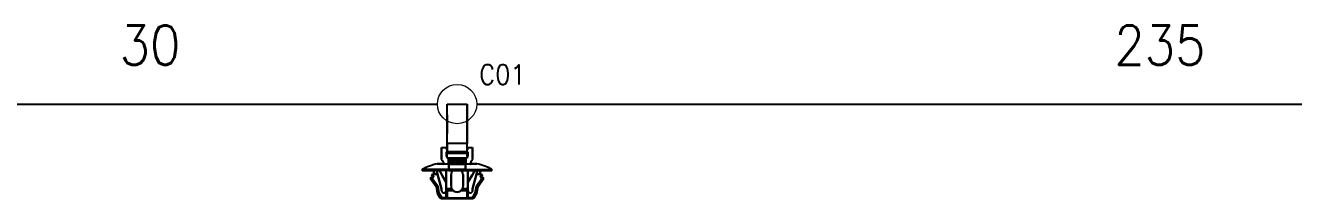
# Model space of a CAD drawing. Header units: inches. Extents: x 47316 to 59086, y 3141 to 11743.
# Drawn here: x 50713.4 to 50874.4, y 3661.2 to 3683.2 of the extents above; entities that cross this region are included whole.
import ezdxf

# ---------------------------------------------------------------- set-up
doc = ezdxf.new("R2010")
doc.units = ezdxf.units.IN
doc.header["$MEASUREMENT"] = 0
doc.styles.get("Standard").update_dxf_attribs({"font": ''})
doc.styles.get('Standard').set_extended_font_data('SimSun')
doc.linetypes.add('_VH_FELT_TAPE', pattern='A,0.4,-0.7,["FELT",Standard,S=0.3,R=0,X=-0.5,Y=-0.15],-0.7', length=1.8)

msp = doc.modelspace()

# ---------------------------------------------------------------- linework, layer by layer
at = {"color": 0, "linetype": '_VH_FELT_TAPE', "lineweight": -3, "ltscale": 5}
msp.add_line((50692.29, 3673.22), (50765.66, 3673.22), dxfattribs=at)
at = {"color": 7, "ltscale": 0.378893}
msp.add_line((50766.9, 3668.22), (50766.9, 3673.22), dxfattribs=at)
at = {"color": 7, "ltscale": 0.15}
for p, q in [((50766.9, 3673.22), (50769.43, 3673.22)), ((50769.43, 3668.22), (50766.9, 3668.22)), ((50769.43, 3668.22), (50766.9, 3668.22)), ((50766.9, 3666.96), (50769.43, 3666.96)), ((50769.43, 3666.96), (50766.9, 3666.96)), ((50769.43, 3666.33), (50766.9, 3666.33)), ((50769.43, 3666.33), (50766.9, 3666.33)), ((50766.9, 3661.26), (50769.43, 3661.26)), ((50769.43, 3661.26), (50766.9, 3661.26))]:
    msp.add_line(p, q, dxfattribs=at)
at = {"color": 7, "ltscale": 0.0272}
msp.add_line((50766.9, 3673.11), (50766.9, 3673.22), dxfattribs=at)
at = {"color": 7, "ltscale": 0.37888}
msp.add_line((50766.9, 3668.22), (50766.9, 3673.22), dxfattribs=at)
at = {"color": 7, "ltscale": 0.027199}
msp.add_line((50766.9, 3673.22), (50766.9, 3673.11), dxfattribs=at)
at = {"color": 7, "ltscale": 0.378897}
msp.add_line((50769.43, 3673.22), (50769.43, 3668.22), dxfattribs=at)
at = {"color": 7, "ltscale": 0.215019}
msp.add_line((50769.43, 3669.79), (50769.43, 3673.22), dxfattribs=at)
at = {"color": 7, "ltscale": 0.315749}
msp.add_line((50769.43, 3673.22), (50769.43, 3668.65), dxfattribs=at)
at = {"color": 7, "ltscale": 0.378905}
msp.add_line((50769.43, 3668.22), (50769.43, 3673.22), dxfattribs=at)
at = {"color": 7, "ltscale": 0.315758}
msp.add_line((50769.43, 3673.22), (50769.43, 3668.65), dxfattribs=at)
at = {"color": 7, "ltscale": 0.179182}
msp.add_line((50769.43, 3669.96), (50769.43, 3672.97), dxfattribs=at)
at = {"color": 7, "ltscale": 0.142593}
msp.add_line((50766.9, 3669.46), (50766.9, 3671.86), dxfattribs=at)
at = {"color": 7, "ltscale": 0.142589}
msp.add_line((50766.9, 3671.86), (50766.9, 3669.46), dxfattribs=at)
at = {"color": 7, "ltscale": 0.026669}
for p, q in [((50769.43, 3669.96), (50769.43, 3669.51)), ((50769.43, 3669.51), (50769.43, 3669.96)), ((50769.43, 3669.79), (50769.43, 3669.34))]:
    msp.add_line(p, q, dxfattribs=at)
at = {"color": 7, "ltscale": 0.0644}
for p, q in [((50766.9, 3668.22), (50766.9, 3667.14)), ((50766.9, 3667.14), (50766.9, 3668.22)), ((50769.43, 3667.14), (50769.43, 3668.22)), ((50769.43, 3667.14), (50769.43, 3668.22))]:
    msp.add_line(p, q, dxfattribs=at)
at = {"color": 7, "ltscale": 0.108633}
msp.add_line((50769.43, 3667.68), (50769.43, 3669.51), dxfattribs=at)
at = {"color": 7, "ltscale": 0.076392}
msp.add_line((50769.43, 3668.22), (50769.43, 3669.51), dxfattribs=at)
at = {"color": 7, "ltscale": 0.098454}
msp.add_line((50769.43, 3667.68), (50769.43, 3669.34), dxfattribs=at)
at = {"color": 7, "ltscale": 0.057913}
msp.add_line((50769.43, 3667.68), (50769.43, 3668.65), dxfattribs=at)
at = {"color": 7, "ltscale": 0.039999}
for p, q in [((50766.18, 3667.68), (50766.86, 3667.68)), ((50766.18, 3667.68), (50766.86, 3667.68)), ((50769.47, 3667.68), (50770.14, 3667.68)), ((50769.47, 3667.68), (50770.14, 3667.68))]:
    msp.add_line(p, q, dxfattribs=at)
at = {"color": 7, "ltscale": 0.022501}
for p, q in [((50766.18, 3667.68), (50766.18, 3667.3)), ((50766.18, 3667.3), (50766.18, 3667.68)), ((50770.14, 3667.68), (50770.14, 3667.3)), ((50770.14, 3667.68), (50770.14, 3667.3))]:
    msp.add_line(p, q, dxfattribs=at)
at = {"color": 7, "ltscale": 0.064999}
for p, q in [((50766.18, 3667.3), (50766.18, 3666.21)), ((50766.18, 3666.21), (50766.18, 3667.3)), ((50770.14, 3667.3), (50770.14, 3666.21)), ((50770.14, 3667.3), (50770.14, 3666.21))]:
    msp.add_line(p, q, dxfattribs=at)
at = {"color": 7, "ltscale": 0.002499}
for p, q in [((50766.82, 3667.13), (50766.86, 3667.13)), ((50766.86, 3667.13), (50766.82, 3667.13)), ((50766.86, 3667.13), (50766.82, 3667.13)), ((50766.86, 3667.68), (50766.9, 3667.68)), ((50766.9, 3667.38), (50766.86, 3667.38)), ((50766.86, 3667.38), (50766.9, 3667.38)), ((50766.9, 3666.58), (50766.86, 3666.58)), ((50766.86, 3666.58), (50766.9, 3666.58)), ((50766.9, 3666.58), (50766.86, 3666.58)), ((50769.43, 3667.68), (50769.47, 3667.68)), ((50769.47, 3667.38), (50769.43, 3667.38)), ((50769.43, 3667.38), (50769.47, 3667.38)), ((50769.47, 3666.58), (50769.43, 3666.58)), ((50769.43, 3666.58), (50769.47, 3666.58)), ((50769.47, 3666.58), (50769.43, 3666.58)), ((50769.51, 3667.13), (50769.47, 3667.13)), ((50769.51, 3667.13), (50769.47, 3667.13))]:
    msp.add_line(p, q, dxfattribs=at)
at = {"color": 7, "ltscale": 0.035001}
for p, q in [((50766.82, 3666.54), (50766.82, 3667.13)), ((50766.82, 3666.54), (50766.82, 3667.13)), ((50766.82, 3667.13), (50766.82, 3666.54)), ((50769.51, 3667.13), (50769.51, 3666.54)), ((50769.51, 3666.54), (50769.51, 3667.13)), ((50769.22, 3664.77), (50769.22, 3665.36)), ((50769.22, 3664.77), (50769.22, 3665.36))]:
    msp.add_line(p, q, dxfattribs=at)
at = {"color": 7, "ltscale": 0.004999}
for p, q in [((50766.9, 3666.54), (50766.82, 3666.54)), ((50766.82, 3666.54), (50766.9, 3666.54)), ((50769.51, 3666.54), (50769.43, 3666.54)), ((50769.43, 3666.54), (50769.51, 3666.54))]:
    msp.add_line(p, q, dxfattribs=at)
at = {"color": 7, "ltscale": 0.0175}
for p, q in [((50766.86, 3667.68), (50766.86, 3667.38)), ((50766.86, 3667.38), (50766.86, 3667.68)), ((50769.47, 3667.68), (50769.47, 3667.38)), ((50769.47, 3667.68), (50769.47, 3667.38)), ((50769.47, 3667.38), (50769.47, 3667.68))]:
    msp.add_line(p, q, dxfattribs=at)
at = {"color": 7, "ltscale": 2.6e-05}
for p, q in [((50766.86, 3667.68), (50766.86, 3667.68)), ((50769.47, 3667.68), (50769.47, 3667.68))]:
    msp.add_line(p, q, dxfattribs=at)
at = {"color": 7, "ltscale": 0.032501}
for p, q in [((50766.86, 3667.13), (50766.86, 3666.58)), ((50766.86, 3666.58), (50766.86, 3667.13)), ((50769.47, 3667.13), (50769.47, 3666.58)), ((50769.47, 3667.13), (50769.47, 3666.58))]:
    msp.add_line(p, q, dxfattribs=at)
at = {"color": 7, "ltscale": 0.154999}
for p, q in [((50769.47, 3667.13), (50766.86, 3667.13)), ((50766.86, 3667.13), (50769.47, 3667.13))]:
    msp.add_line(p, q, dxfattribs=at)
at = {"color": 7, "ltscale": 0.0375}
for p, q in [((50766.9, 3666.33), (50766.9, 3666.96)), ((50766.9, 3666.33), (50766.9, 3666.96)), ((50769.43, 3666.96), (50769.43, 3666.33)), ((50769.43, 3666.33), (50769.43, 3666.96))]:
    msp.add_line(p, q, dxfattribs=at)
at = {"color": 7, "ltscale": 0.0075}
for p, q in [((50767.32, 3667.26), (50767.32, 3667.13)), ((50767.32, 3667.13), (50767.32, 3667.26)), ((50767.74, 3667.13), (50767.74, 3667.26)), ((50767.74, 3667.26), (50767.74, 3667.13)), ((50768.58, 3667.26), (50768.58, 3667.13)), ((50768.58, 3667.13), (50768.58, 3667.26)), ((50769, 3667.13), (50769, 3667.26)), ((50769, 3667.26), (50769, 3667.13)), ((50763.74, 3664.9), (50763.74, 3664.77)), ((50763.74, 3664.77), (50763.74, 3664.9)), ((50767.11, 3664.77), (50767.11, 3664.9)), ((50767.11, 3664.9), (50767.11, 3664.77)), ((50769.22, 3664.9), (50769.22, 3664.77)), ((50769.22, 3664.77), (50769.22, 3664.9)), ((50772.58, 3664.9), (50772.58, 3664.77)), ((50772.58, 3664.77), (50772.58, 3664.9)), ((50766.42, 3661.2), (50766.42, 3661.32)), ((50766.42, 3661.2), (50766.42, 3661.32)), ((50769.55, 3661.2), (50769.55, 3661.32)), ((50769.9, 3661.32), (50769.9, 3661.2)), ((50769.9, 3661.32), (50769.9, 3661.2))]:
    msp.add_line(p, q, dxfattribs=at)
at = {"color": 7, "ltscale": 0.000368}
msp.add_line((50767.32, 3667.14), (50767.32, 3667.13), dxfattribs=at)
at = {"color": 7, "ltscale": 0.025}
for p, q in [((50767.32, 3667.14), (50767.74, 3667.14)), ((50767.32, 3667.14), (50767.74, 3667.14)), ((50768.58, 3667.14), (50769, 3667.14)), ((50768.58, 3667.14), (50769, 3667.14)), ((50768.58, 3667.13), (50769, 3667.13)), ((50770.14, 3667.26), (50770.14, 3667.68))]:
    msp.add_line(p, q, dxfattribs=at)
at = {"color": 7, "ltscale": 0.023056}
msp.add_line((50767.35, 3667.13), (50767.74, 3667.13), dxfattribs=at)
at = {"color": 7, "ltscale": 0.000322}
msp.add_line((50768.58, 3667.13), (50768.58, 3667.14), dxfattribs=at)
at = {"color": 7, "ltscale": 0.002502}
msp.add_line((50769.43, 3666.54), (50769.43, 3666.58), dxfattribs=at)
at = {"color": 7, "ltscale": 0.021939}
msp.add_line((50769.47, 3667.13), (50769.47, 3666.76), dxfattribs=at)
at = {"color": 7, "ltscale": 0.010562}
msp.add_line((50769.47, 3666.58), (50769.47, 3666.76), dxfattribs=at)
at = {"color": 7, "ltscale": 0.000629}
msp.add_line((50769.5, 3667.13), (50769.51, 3667.13), dxfattribs=at)
at = {"color": 7, "ltscale": 0.0625}
msp.add_line((50770.14, 3666.21), (50770.14, 3667.26), dxfattribs=at)
at = {"color": 7, "ltscale": 0.2}
for p, q in [((50763.74, 3664.9), (50767.11, 3664.9)), ((50767.11, 3664.9), (50763.74, 3664.9)), ((50767.11, 3664.77), (50763.74, 3664.77)), ((50767.11, 3664.77), (50763.74, 3664.77)), ((50769.22, 3664.9), (50772.58, 3664.9)), ((50769.22, 3664.9), (50772.58, 3664.9)), ((50769.22, 3664.77), (50772.58, 3664.77)), ((50772.58, 3664.77), (50769.22, 3664.77))]:
    msp.add_line(p, q, dxfattribs=at)
at = {"color": 7, "ltscale": 0.087396}
for p, q in [((50763.74, 3664.77), (50765.21, 3664.77)), ((50763.74, 3664.77), (50765.21, 3664.77)), ((50772.58, 3664.77), (50771.11, 3664.77))]:
    msp.add_line(p, q, dxfattribs=at)
at = {"color": 7, "ltscale": 0.027499}
for p, q in [((50765.22, 3664.31), (50765.22, 3664.77)), ((50765.22, 3664.77), (50765.22, 3664.31)), ((50771.11, 3664.31), (50771.11, 3664.77)), ((50771.11, 3664.77), (50771.11, 3664.31))]:
    msp.add_line(p, q, dxfattribs=at)
at = {"color": 7, "ltscale": 0.020602}
for p, q in [((50765.57, 3664.77), (50765.91, 3664.77)), ((50765.57, 3664.77), (50765.91, 3664.77)), ((50770.76, 3664.77), (50770.41, 3664.77))]:
    msp.add_line(p, q, dxfattribs=at)
at = {"color": 7, "ltscale": 0.028456}
for p, q in [((50765.69, 3664.31), (50765.57, 3664.77)), ((50765.57, 3664.77), (50765.69, 3664.31)), ((50770.63, 3664.31), (50770.76, 3664.77)), ((50770.76, 3664.77), (50770.63, 3664.31))]:
    msp.add_line(p, q, dxfattribs=at)
at = {"color": 7, "ltscale": 0.047501}
for p, q in [((50766.44, 3665.62), (50765.64, 3665.62)), ((50765.64, 3665.62), (50766.44, 3665.62)), ((50770.69, 3665.62), (50769.89, 3665.62)), ((50769.89, 3665.62), (50770.69, 3665.62))]:
    msp.add_line(p, q, dxfattribs=at)
at = {"color": 7, "ltscale": 0.015242}
for p, q in [((50766.04, 3664.55), (50765.92, 3664.77)), ((50770.41, 3664.77), (50770.28, 3664.55))]:
    msp.add_line(p, q, dxfattribs=at)
at = {"color": 7, "ltscale": 0.015215}
msp.add_line((50765.92, 3664.77), (50766.04, 3664.55), dxfattribs=at)
at = {"color": 7, "ltscale": 0.017476}
for p, q in [((50766.44, 3665.85), (50766.44, 3665.55)), ((50769.89, 3665.85), (50769.89, 3665.55))]:
    msp.add_line(p, q, dxfattribs=at)
at = {"color": 7, "ltscale": 0.017471}
for p, q in [((50766.44, 3665.55), (50766.44, 3665.85)), ((50769.89, 3665.55), (50769.89, 3665.85))]:
    msp.add_line(p, q, dxfattribs=at)
at = {"color": 7, "ltscale": 0.00369}
for p, q in [((50766.44, 3665.62), (50766.44, 3665.55)), ((50769.89, 3665.55), (50769.89, 3665.62))]:
    msp.add_line(p, q, dxfattribs=at)
at = {"color": 7, "ltscale": 0.089999}
for p, q in [((50766.77, 3663.26), (50766.77, 3664.77)), ((50766.77, 3664.77), (50766.77, 3663.26)), ((50769.55, 3664.77), (50769.55, 3663.26)), ((50769.55, 3663.26), (50769.55, 3664.77))]:
    msp.add_line(p, q, dxfattribs=at)
at = {"color": 7, "ltscale": 0.040002}
for p, q in [((50767.07, 3665.66), (50767.07, 3666.33)), ((50767.07, 3665.66), (50767.07, 3666.33)), ((50767.07, 3666.33), (50767.07, 3665.66)), ((50769.26, 3666.33), (50769.26, 3665.66)), ((50769.26, 3665.66), (50769.26, 3666.33))]:
    msp.add_line(p, q, dxfattribs=at)
at = {"color": 7, "ltscale": 0.017502}
for p, q in [((50767.07, 3666.33), (50767.36, 3666.33)), ((50768.96, 3666.33), (50769.26, 3666.33))]:
    msp.add_line(p, q, dxfattribs=at)
at = {"color": 7, "ltscale": 0.129999}
for p, q in [((50769.26, 3665.66), (50767.07, 3665.66)), ((50767.07, 3665.66), (50769.26, 3665.66))]:
    msp.add_line(p, q, dxfattribs=at)
at = {"color": 7, "ltscale": 0.040569}
for p, q in [((50767.11, 3664.9), (50767.11, 3665.58)), ((50769.22, 3665.58), (50769.22, 3664.9))]:
    msp.add_line(p, q, dxfattribs=at)
at = {"color": 7, "ltscale": 0.125}
for p, q in [((50767.11, 3665.58), (50769.22, 3665.58)), ((50769.22, 3665.58), (50767.11, 3665.58)), ((50767.11, 3664.9), (50769.22, 3664.9)), ((50769.22, 3664.9), (50767.11, 3664.9)), ((50767.11, 3664.77), (50769.22, 3664.77)), ((50769.22, 3664.77), (50767.11, 3664.77))]:
    msp.add_line(p, q, dxfattribs=at)
at = {"color": 7, "ltscale": 0.040567}
for p, q in [((50767.11, 3665.58), (50767.11, 3664.9)), ((50769.22, 3665.58), (50769.22, 3664.9))]:
    msp.add_line(p, q, dxfattribs=at)
at = {"color": 7, "ltscale": 0.02751}
msp.add_line((50767.11, 3664.9), (50767.11, 3665.36), dxfattribs=at)
msp.add_line((50767.11, 3664.9), (50767.11, 3665.36), dxfattribs=at)
at = {"color": 7, "ltscale": 0.00087}
for p, q in [((50767.36, 3666.32), (50767.36, 3666.33)), ((50767.36, 3666.33), (50767.36, 3666.32)), ((50768.96, 3666.32), (50768.96, 3666.33)), ((50768.96, 3666.33), (50768.96, 3666.32))]:
    msp.add_line(p, q, dxfattribs=at)
at = {"color": 7, "ltscale": 0.095001}
for p, q in [((50768.96, 3666.32), (50767.36, 3666.32)), ((50767.36, 3666.32), (50768.96, 3666.32)), ((50768.96, 3666.19), (50767.36, 3666.19)), ((50767.36, 3666.19), (50768.96, 3666.19)), ((50767.36, 3665.89), (50768.96, 3665.89)), ((50768.96, 3665.89), (50767.36, 3665.89)), ((50767.36, 3665.68), (50768.96, 3665.68))]:
    msp.add_line(p, q, dxfattribs=at)
at = {"color": 7, "ltscale": 0.007443}
for p, q in [((50767.36, 3666.19), (50767.36, 3666.32)), ((50767.36, 3666.32), (50767.36, 3666.19)), ((50768.96, 3666.19), (50768.96, 3666.32)), ((50768.96, 3666.32), (50768.96, 3666.19))]:
    msp.add_line(p, q, dxfattribs=at)
at = {"color": 7, "ltscale": 0.017839}
for p, q in [((50767.36, 3665.89), (50767.36, 3666.19)), ((50767.36, 3666.19), (50767.36, 3665.89)), ((50768.96, 3665.89), (50768.96, 3666.19)), ((50768.96, 3666.19), (50768.96, 3665.89))]:
    msp.add_line(p, q, dxfattribs=at)
at = {"color": 7, "ltscale": 0.012407}
for p, q in [((50767.36, 3665.68), (50767.36, 3665.89)), ((50768.96, 3665.68), (50768.96, 3665.89))]:
    msp.add_line(p, q, dxfattribs=at)
at = {"color": 7, "ltscale": 0.013841}
for p, q in [((50767.36, 3665.89), (50767.36, 3665.66)), ((50768.96, 3665.66), (50768.96, 3665.89))]:
    msp.add_line(p, q, dxfattribs=at)
at = {"color": 7, "ltscale": 0.001447}
msp.add_line((50767.36, 3665.68), (50767.36, 3665.66), dxfattribs=at)
at = {"color": 7, "ltscale": 0.023952}
msp.add_line((50768.96, 3665.93), (50768.96, 3666.33), dxfattribs=at)
at = {"color": 7, "ltscale": 0.014789}
msp.add_line((50768.96, 3665.91), (50768.96, 3665.66), dxfattribs=at)
at = {"color": 7, "ltscale": 0.013786}
msp.add_line((50769.89, 3665.62), (50769.89, 3665.85), dxfattribs=at)
at = {"color": 7, "ltscale": 0.015289}
msp.add_line((50770.28, 3664.55), (50770.41, 3664.77), dxfattribs=at)
at = {"color": 7, "ltscale": 0.020749}
msp.add_line((50770.41, 3664.77), (50770.76, 3664.77), dxfattribs=at)
at = {"color": 7, "ltscale": 0.0875}
for p, q in [((50771.11, 3664.77), (50772.58, 3664.77)), ((50767.4, 3664.27), (50767.4, 3662.8)), ((50767.4, 3662.8), (50767.4, 3664.27)), ((50767.4, 3662.8), (50767.4, 3664.27)), ((50768.92, 3662.8), (50768.92, 3664.27)), ((50768.92, 3664.27), (50768.92, 3662.8))]:
    msp.add_line(p, q, dxfattribs=at)
at = {"color": 7, "ltscale": 0.019025}
msp.add_line((50765.05, 3663.91), (50764.75, 3663.78), dxfattribs=at)
at = {"color": 7, "ltscale": 0.006177}
msp.add_line((50764.86, 3663.78), (50764.75, 3663.78), dxfattribs=at)
at = {"color": 7, "ltscale": 0.006165}
for p, q in [((50764.75, 3663.78), (50764.86, 3663.78)), ((50765.49, 3662.75), (50765.59, 3662.75)), ((50765.49, 3662.75), (50765.59, 3662.75))]:
    msp.add_line(p, q, dxfattribs=at)
at = {"color": 7, "ltscale": 0.075271}
for p, q in [((50764.75, 3663.78), (50765.49, 3662.75)), ((50765.59, 3662.75), (50764.86, 3663.78)), ((50771.47, 3663.78), (50770.73, 3662.75)), ((50770.73, 3662.75), (50771.47, 3663.78)), ((50770.84, 3662.75), (50771.57, 3663.78))]:
    msp.add_line(p, q, dxfattribs=at)
at = {"color": 7, "ltscale": 0.075264}
msp.add_line((50765.59, 3662.75), (50764.86, 3663.78), dxfattribs=at)
at = {"color": 7, "ltscale": 0.018174}
msp.add_line((50765.22, 3664.31), (50764.92, 3664.23), dxfattribs=at)
at = {"color": 7, "ltscale": 0.000925}
msp.add_line((50764.92, 3664.23), (50764.94, 3664.23), dxfattribs=at)
at = {"color": 7, "ltscale": 0.020195}
for p, q in [((50764.92, 3664.23), (50765.05, 3663.91)), ((50765.06, 3664.23), (50765.19, 3663.91)), ((50765.19, 3663.91), (50765.06, 3664.23)), ((50771.26, 3664.23), (50771.14, 3663.91)), ((50771.14, 3663.91), (50771.26, 3664.23)), ((50771.28, 3663.91), (50771.4, 3664.23))]:
    msp.add_line(p, q, dxfattribs=at)
at = {"color": 7, "ltscale": 0.000912}
for p, q in [((50764.94, 3664.23), (50764.92, 3664.23)), ((50771.28, 3663.91), (50771.26, 3663.91))]:
    msp.add_line(p, q, dxfattribs=at)
at = {"color": 7, "ltscale": 0.002823}
msp.add_line((50764.94, 3664.23), (50764.98, 3664.23), dxfattribs=at)
at = {"color": 7, "ltscale": 0.00282}
for p, q in [((50764.98, 3664.23), (50764.94, 3664.23)), ((50771.26, 3663.91), (50771.21, 3663.91))]:
    msp.add_line(p, q, dxfattribs=at)
at = {"color": 7, "ltscale": 0.004681}
for p, q in [((50764.98, 3664.23), (50765.06, 3664.23)), ((50765.06, 3664.23), (50764.98, 3664.23))]:
    msp.add_line(p, q, dxfattribs=at)
at = {"color": 7, "ltscale": 0.013619}
for p, q in [((50765.19, 3663.91), (50764.98, 3663.82)), ((50764.98, 3663.82), (50765.19, 3663.91)), ((50771.14, 3663.91), (50771.35, 3663.82)), ((50771.35, 3663.82), (50771.14, 3663.91))]:
    msp.add_line(p, q, dxfattribs=at)
at = {"color": 7, "ltscale": 0.074459}
for p, q in [((50764.98, 3663.82), (50765.71, 3662.8)), ((50765.71, 3662.8), (50764.98, 3663.82)), ((50771.35, 3663.82), (50770.62, 3662.8)), ((50770.62, 3662.8), (50771.35, 3663.82))]:
    msp.add_line(p, q, dxfattribs=at)
at = {"color": 7, "ltscale": 0.000327}
msp.add_line((50765.05, 3663.91), (50765.05, 3663.91), dxfattribs=at)
at = {"color": 7, "ltscale": 0.008441}
for p, q in [((50765.05, 3663.91), (50765.19, 3663.91)), ((50765.22, 3664.31), (50765.36, 3664.31)), ((50765.36, 3664.31), (50765.22, 3664.31))]:
    msp.add_line(p, q, dxfattribs=at)
at = {"color": 7, "ltscale": 0.008429}
for p, q in [((50765.19, 3663.91), (50765.05, 3663.91)), ((50771.26, 3664.23), (50771.4, 3664.23))]:
    msp.add_line(p, q, dxfattribs=at)
at = {"color": 7, "ltscale": 0.00033}
for p, q in [((50765.05, 3663.91), (50765.05, 3663.91)), ((50765.22, 3664.31), (50765.22, 3664.31)), ((50771.11, 3664.31), (50771.1, 3664.31))]:
    msp.add_line(p, q, dxfattribs=at)
at = {"color": 7, "ltscale": 0.001593}
msp.add_line((50765.08, 3663.91), (50765.05, 3663.91), dxfattribs=at)
at = {"color": 7, "ltscale": 0.003809}
msp.add_line((50765.05, 3663.91), (50765.12, 3663.91), dxfattribs=at)
at = {"color": 7, "ltscale": 0.018199}
for p, q in [((50765.36, 3664.31), (50765.06, 3664.23)), ((50765.06, 3664.23), (50765.36, 3664.31)), ((50770.97, 3664.31), (50771.26, 3664.23)), ((50771.26, 3664.23), (50770.97, 3664.31))]:
    msp.add_line(p, q, dxfattribs=at)
at = {"color": 7, "ltscale": 0.004291}
msp.add_line((50765.12, 3663.91), (50765.19, 3663.91), dxfattribs=at)
at = {"color": 7, "ltscale": 0.000286}
msp.add_line((50765.22, 3664.31), (50765.22, 3664.31), dxfattribs=at)
msp.add_line((50765.22, 3664.31), (50765.22, 3664.31), dxfattribs=at)
at = {"color": 7, "ltscale": 0.008432}
msp.add_line((50765.36, 3664.31), (50765.22, 3664.31), dxfattribs=at)
at = {"color": 7, "ltscale": 0.002209}
msp.add_line((50765.26, 3664.31), (50765.22, 3664.31), dxfattribs=at)
at = {"color": 7, "ltscale": 0.000342}
for p, q in [((50765.22, 3664.31), (50765.22, 3664.31)), ((50771.1, 3664.31), (50771.11, 3664.31))]:
    msp.add_line(p, q, dxfattribs=at)
at = {"color": 7, "ltscale": 0.003674}
for p, q in [((50765.22, 3664.31), (50765.28, 3664.31)), ((50771.04, 3664.31), (50771.1, 3664.31))]:
    msp.add_line(p, q, dxfattribs=at)
at = {"color": 7, "ltscale": 0.00434}
msp.add_line((50765.28, 3664.31), (50765.36, 3664.31), dxfattribs=at)
at = {"color": 7, "ltscale": 0.019785}
for p, q in [((50765.69, 3664.31), (50765.36, 3664.31)), ((50765.36, 3664.31), (50765.69, 3664.31)), ((50770.63, 3664.31), (50770.97, 3664.31)), ((50770.97, 3664.31), (50770.63, 3664.31))]:
    msp.add_line(p, q, dxfattribs=at)
at = {"color": 7, "ltscale": 0.11383}
for p, q in [((50766.18, 3662.46), (50765.69, 3664.31)), ((50765.69, 3664.31), (50766.18, 3662.46)), ((50770.14, 3662.46), (50770.63, 3664.31)), ((50770.63, 3664.31), (50770.14, 3662.46))]:
    msp.add_line(p, q, dxfattribs=at)
at = {"color": 7, "ltscale": 0.026985}
for p, q in [((50766.27, 3664.16), (50766.04, 3664.55)), ((50770.28, 3664.55), (50770.06, 3664.16))]:
    msp.add_line(p, q, dxfattribs=at)
at = {"color": 7, "ltscale": 0.02701}
msp.add_line((50766.04, 3664.55), (50766.27, 3664.16), dxfattribs=at)
at = {"color": 7, "ltscale": 0.064963}
msp.add_line((50766.24, 3664.21), (50766.77, 3663.26), dxfattribs=at)
at = {"color": 7, "ltscale": 0.061156}
for p, q in [((50766.77, 3663.26), (50766.27, 3664.16)), ((50770.06, 3664.16), (50769.55, 3663.26))]:
    msp.add_line(p, q, dxfattribs=at)
at = {"color": 7, "ltscale": 0.061161}
msp.add_line((50766.27, 3664.16), (50766.77, 3663.26), dxfattribs=at)
at = {"color": 7, "ltscale": 0.039936}
for p, q in [((50766.77, 3662.59), (50766.77, 3663.26)), ((50766.77, 3663.26), (50766.77, 3662.59)), ((50769.55, 3663.26), (50769.55, 3662.59)), ((50769.55, 3662.59), (50769.55, 3663.26))]:
    msp.add_line(p, q, dxfattribs=at)
at = {"color": 7, "ltscale": 0.065039}
msp.add_line((50769.55, 3663.26), (50770.09, 3664.21), dxfattribs=at)
at = {"color": 7, "ltscale": 0.06116}
msp.add_line((50769.55, 3663.26), (50770.06, 3664.16), dxfattribs=at)
at = {"color": 7, "ltscale": 0.040697}
msp.add_line((50769.55, 3663.42), (50769.55, 3664.1), dxfattribs=at)
at = {"color": 7, "ltscale": 0.040701}
msp.add_line((50769.55, 3664.1), (50769.55, 3663.42), dxfattribs=at)
at = {"color": 7, "ltscale": 0.048712}
msp.add_line((50769.55, 3662.44), (50769.55, 3663.26), dxfattribs=at)
at = {"color": 7, "ltscale": 0.02697}
msp.add_line((50770.06, 3664.16), (50770.28, 3664.55), dxfattribs=at)
at = {"color": 7, "ltscale": 0.006299}
msp.add_line((50770.97, 3664.31), (50771.07, 3664.31), dxfattribs=at)
at = {"color": 7, "ltscale": 0.006305}
msp.add_line((50771.07, 3664.31), (50770.97, 3664.31), dxfattribs=at)
at = {"color": 7, "ltscale": 0.00329}
msp.add_line((50770.99, 3664.31), (50771.04, 3664.31), dxfattribs=at)
at = {"color": 7, "ltscale": 0.006641}
msp.add_line((50771.11, 3664.31), (50771, 3664.31), dxfattribs=at)
at = {"color": 7, "ltscale": 0.001825}
msp.add_line((50771.1, 3664.31), (50771.07, 3664.31), dxfattribs=at)
at = {"color": 7, "ltscale": 0.002142}
msp.add_line((50771.07, 3664.31), (50771.11, 3664.31), dxfattribs=at)
at = {"color": 7, "ltscale": 0.002136}
msp.add_line((50771.11, 3664.31), (50771.07, 3664.31), dxfattribs=at)
at = {"color": 7, "ltscale": 0.018183}
msp.add_line((50771.4, 3664.23), (50771.11, 3664.31), dxfattribs=at)
at = {"color": 7, "ltscale": 0.004715}
msp.add_line((50771.14, 3663.91), (50771.22, 3663.91), dxfattribs=at)
at = {"color": 7, "ltscale": 0.004687}
msp.add_line((50771.21, 3663.91), (50771.14, 3663.91), dxfattribs=at)
at = {"color": 7, "ltscale": 0.002856}
msp.add_line((50771.27, 3663.91), (50771.22, 3663.91), dxfattribs=at)
at = {"color": 7, "ltscale": 0.002869}
msp.add_line((50771.22, 3663.91), (50771.27, 3663.91), dxfattribs=at)
at = {"color": 7, "ltscale": 0.002832}
msp.add_line((50771.22, 3663.91), (50771.26, 3663.91), dxfattribs=at)
at = {"color": 7, "ltscale": 0.008438}
msp.add_line((50771.4, 3664.23), (50771.26, 3664.23), dxfattribs=at)
at = {"color": 7, "ltscale": 0.0009}
msp.add_line((50771.26, 3663.91), (50771.28, 3663.91), dxfattribs=at)
at = {"color": 7, "ltscale": 0.019}
msp.add_line((50771.57, 3663.78), (50771.28, 3663.91), dxfattribs=at)
at = {"color": 7, "ltscale": 0.002185}
msp.add_line((50771.33, 3664.23), (50771.37, 3664.23), dxfattribs=at)
at = {"color": 7, "ltscale": 0.005249}
msp.add_line((50771.56, 3663.78), (50771.47, 3663.79), dxfattribs=at)
at = {"color": 7, "ltscale": 0.005222}
msp.add_line((50771.56, 3663.78), (50771.47, 3663.78), dxfattribs=at)
at = {"color": 7, "ltscale": 0.000903}
msp.add_line((50771.57, 3663.78), (50771.56, 3663.78), dxfattribs=at)
at = {"color": 7, "ltscale": 0.000916}
msp.add_line((50771.57, 3663.78), (50771.56, 3663.78), dxfattribs=at)
at = {"color": 7, "ltscale": 4.3e-05}
msp.add_line((50771.57, 3663.78), (50771.57, 3663.78), dxfattribs=at)
at = {"color": 7, "ltscale": 4.9e-05}
msp.add_line((50771.57, 3663.78), (50771.57, 3663.78), dxfattribs=at)
at = {"color": 7, "ltscale": 0.05076}
for p, q in [((50765.49, 3662.75), (50765.64, 3661.91)), ((50770.69, 3661.91), (50770.84, 3662.75))]:
    msp.add_line(p, q, dxfattribs=at)
at = {"color": 7, "ltscale": 0.050769}
msp.add_line((50765.74, 3661.91), (50765.59, 3662.75), dxfattribs=at)
at = {"color": 7, "ltscale": 0.002621}
for p, q in [((50765.64, 3662.77), (50765.6, 3662.75)), ((50765.6, 3662.75), (50765.64, 3662.77)), ((50770.73, 3662.75), (50770.69, 3662.77)), ((50770.69, 3662.77), (50770.73, 3662.75))]:
    msp.add_line(p, q, dxfattribs=at)
at = {"color": 7, "ltscale": 0.050773}
for p, q in [((50765.74, 3661.91), (50765.6, 3662.75)), ((50770.73, 3662.75), (50770.58, 3661.91)), ((50770.58, 3661.91), (50770.73, 3662.75))]:
    msp.add_line(p, q, dxfattribs=at)
at = {"color": 7, "ltscale": 0.004321}
for p, q in [((50765.71, 3662.8), (50765.64, 3662.77)), ((50765.64, 3662.77), (50765.71, 3662.8)), ((50770.68, 3662.77), (50770.62, 3662.8)), ((50770.62, 3662.8), (50770.68, 3662.77))]:
    msp.add_line(p, q, dxfattribs=at)
at = {"color": 7, "ltscale": 0.000205}
for p, q in [((50765.64, 3662.77), (50765.64, 3662.77)), ((50765.64, 3662.77), (50765.64, 3662.77)), ((50770.69, 3662.77), (50770.68, 3662.77)), ((50770.68, 3662.77), (50770.69, 3662.77))]:
    msp.add_line(p, q, dxfattribs=at)
at = {"color": 7, "ltscale": 0.006219}
msp.add_line((50765.74, 3661.91), (50765.64, 3661.91), dxfattribs=at)
at = {"color": 7, "ltscale": 0.006223}
for p, q in [((50765.64, 3661.91), (50765.74, 3661.91)), ((50770.69, 3661.91), (50770.58, 3661.91)), ((50770.69, 3661.91), (50770.58, 3661.91))]:
    msp.add_line(p, q, dxfattribs=at)
at = {"color": 7, "ltscale": 0.034946}
for p, q in [((50765.64, 3661.91), (50765.94, 3661.4)), ((50770.39, 3661.4), (50770.69, 3661.91))]:
    msp.add_line(p, q, dxfattribs=at)
at = {"color": 7, "ltscale": 0.051095}
for p, q in [((50765.71, 3662.8), (50765.86, 3661.95)), ((50765.86, 3661.95), (50765.71, 3662.8)), ((50770.62, 3662.8), (50770.47, 3661.95)), ((50770.47, 3661.95), (50770.62, 3662.8))]:
    msp.add_line(p, q, dxfattribs=at)
at = {"color": 7, "ltscale": 0.00266}
for p, q in [((50765.74, 3661.91), (50765.79, 3661.93)), ((50770.54, 3661.93), (50770.58, 3661.91))]:
    msp.add_line(p, q, dxfattribs=at)
at = {"color": 7, "ltscale": 0.002806}
for p, q in [((50765.79, 3661.93), (50765.74, 3661.91)), ((50770.58, 3661.91), (50770.54, 3661.93))]:
    msp.add_line(p, q, dxfattribs=at)
at = {"color": 7, "ltscale": 0.034163}
for p, q in [((50766.03, 3661.41), (50765.74, 3661.91)), ((50770.58, 3661.91), (50770.29, 3661.41))]:
    msp.add_line(p, q, dxfattribs=at)
at = {"color": 7, "ltscale": 0.000128}
for p, q in [((50765.74, 3661.91), (50765.74, 3661.91)), ((50765.74, 3661.91), (50765.74, 3661.91)), ((50770.58, 3661.91), (50770.58, 3661.91))]:
    msp.add_line(p, q, dxfattribs=at)
at = {"color": 7, "ltscale": 0.034208}
for p, q in [((50766.03, 3661.41), (50765.74, 3661.91)), ((50770.29, 3661.41), (50770.58, 3661.91))]:
    msp.add_line(p, q, dxfattribs=at)
at = {"color": 7, "ltscale": 0.004276}
for p, q in [((50765.79, 3661.93), (50765.86, 3661.95)), ((50765.86, 3661.95), (50765.79, 3661.93)), ((50770.54, 3661.93), (50770.47, 3661.95)), ((50770.47, 3661.95), (50770.54, 3661.93))]:
    msp.add_line(p, q, dxfattribs=at)
at = {"color": 7, "ltscale": 0.0329}
for p, q in [((50765.86, 3661.95), (50766.14, 3661.48)), ((50766.14, 3661.48), (50765.86, 3661.95)), ((50770.47, 3661.95), (50770.19, 3661.48)), ((50770.19, 3661.48), (50770.47, 3661.95))]:
    msp.add_line(p, q, dxfattribs=at)
at = {"color": 7, "ltscale": 0.014999}
for p, q in [((50766.18, 3662.21), (50766.18, 3662.46)), ((50766.18, 3662.21), (50766.18, 3662.46)), ((50766.18, 3662.46), (50766.18, 3662.21)), ((50770.14, 3662.21), (50770.14, 3662.46)), ((50770.14, 3662.46), (50770.14, 3662.21))]:
    msp.add_line(p, q, dxfattribs=at)
at = {"color": 7, "ltscale": 0.082565}
for p, q in [((50766.77, 3662.59), (50766.77, 3661.2)), ((50766.77, 3661.2), (50766.77, 3662.59)), ((50769.55, 3661.2), (50769.55, 3662.59)), ((50769.55, 3662.59), (50769.55, 3661.2))]:
    msp.add_line(p, q, dxfattribs=at)
at = {"color": 7, "ltscale": 0.041339}
for p, q in [((50767.49, 3662.44), (50766.79, 3662.44)), ((50766.79, 3662.44), (50767.49, 3662.44)), ((50769.53, 3662.44), (50768.83, 3662.44)), ((50768.83, 3662.44), (50769.53, 3662.44))]:
    msp.add_line(p, q, dxfattribs=at)
at = {"color": 7, "ltscale": 0.002635}
for p, q in [((50766.79, 3662.44), (50766.81, 3662.4)), ((50769.51, 3662.4), (50769.53, 3662.44))]:
    msp.add_line(p, q, dxfattribs=at)
at = {"color": 7, "ltscale": 0.002634}
for p, q in [((50766.81, 3662.4), (50766.79, 3662.44)), ((50769.53, 3662.44), (50769.51, 3662.4))]:
    msp.add_line(p, q, dxfattribs=at)
at = {"color": 7, "ltscale": 0.057954}
for p, q in [((50766.9, 3661.26), (50766.9, 3662.24)), ((50766.9, 3662.24), (50766.9, 3661.26)), ((50769.43, 3662.24), (50769.43, 3661.26)), ((50769.43, 3661.26), (50769.43, 3662.24))]:
    msp.add_line(p, q, dxfattribs=at)
at = {"color": 7, "ltscale": 0.044711}
for p, q in [((50766.9, 3662.24), (50767.65, 3662.24)), ((50767.65, 3662.24), (50766.9, 3662.24)), ((50768.67, 3662.24), (50769.43, 3662.24)), ((50769.43, 3662.24), (50768.67, 3662.24))]:
    msp.add_line(p, q, dxfattribs=at)
at = {"color": 7, "ltscale": 0.000598}
msp.add_line((50767.65, 3662.24), (50767.65, 3662.24), dxfattribs=at)
at = {"color": 7, "ltscale": 0.001863}
msp.add_line((50768.69, 3662.26), (50768.67, 3662.23), dxfattribs=at)
at = {"color": 7, "ltscale": 0.000505}
msp.add_line((50768.67, 3662.24), (50768.68, 3662.24), dxfattribs=at)
at = {"color": 7, "ltscale": 0.008279}
msp.add_line((50769.55, 3662.3), (50769.55, 3662.44), dxfattribs=at)
at = {"color": 7, "ltscale": 0.005516}
msp.add_line((50769.55, 3662.21), (50769.55, 3662.3), dxfattribs=at)
at = {"color": 7, "ltscale": 0.052501}
msp.add_line((50769.55, 3661.32), (50769.55, 3662.21), dxfattribs=at)
at = {"color": 7, "ltscale": 0.006168}
for p, q in [((50770.73, 3662.75), (50770.84, 3662.75)), ((50770.84, 3662.75), (50770.73, 3662.75))]:
    msp.add_line(p, q, dxfattribs=at)
at = {"color": 7, "ltscale": 0.00587}
msp.add_line((50765.94, 3661.4), (50766.03, 3661.41), dxfattribs=at)
at = {"color": 7, "ltscale": 0.005865}
for p, q in [((50766.03, 3661.41), (50765.94, 3661.4)), ((50770.39, 3661.4), (50770.29, 3661.41))]:
    msp.add_line(p, q, dxfattribs=at)
at = {"color": 7, "ltscale": 0.007092}
for p, q in [((50766.03, 3661.41), (50766.14, 3661.48)), ((50766.14, 3661.48), (50766.03, 3661.41)), ((50770.19, 3661.48), (50770.29, 3661.41)), ((50770.29, 3661.41), (50770.19, 3661.48))]:
    msp.add_line(p, q, dxfattribs=at)
at = {"color": 7, "ltscale": 0.007248}
msp.add_line((50766.42, 3661.2), (50766.3, 3661.2), dxfattribs=at)
at = {"color": 7, "ltscale": 0.001605}
msp.add_line((50766.33, 3661.2), (50766.31, 3661.2), dxfattribs=at)
at = {"color": 7, "ltscale": 0.006183}
msp.add_line((50766.32, 3661.2), (50766.42, 3661.2), dxfattribs=at)
at = {"color": 7, "ltscale": 0.004422}
msp.add_line((50766.42, 3661.2), (50766.35, 3661.2), dxfattribs=at)
at = {"color": 7, "ltscale": 0.012915}
msp.add_line((50766.35, 3661.2), (50766.56, 3661.2), dxfattribs=at)
at = {"color": 7, "ltscale": 0.020941}
for p, q in [((50766.42, 3661.32), (50766.77, 3661.32)), ((50766.77, 3661.32), (50766.42, 3661.32)), ((50766.42, 3661.2), (50766.77, 3661.2)), ((50766.77, 3661.2), (50766.42, 3661.2)), ((50769.9, 3661.32), (50769.55, 3661.32)), ((50769.55, 3661.32), (50769.9, 3661.32)), ((50769.55, 3661.2), (50769.9, 3661.2)), ((50769.9, 3661.2), (50769.55, 3661.2))]:
    msp.add_line(p, q, dxfattribs=at)
at = {"color": 7, "ltscale": 0.012512}
for p, q in [((50766.56, 3661.2), (50766.77, 3661.2)), ((50769.55, 3661.2), (50769.76, 3661.2))]:
    msp.add_line(p, q, dxfattribs=at)
at = {"color": 7, "ltscale": 0.000995}
for p, q in [((50766.77, 3661.2), (50766.79, 3661.2)), ((50766.79, 3661.2), (50766.77, 3661.2)), ((50769.54, 3661.2), (50769.55, 3661.2)), ((50769.55, 3661.2), (50769.54, 3661.2))]:
    msp.add_line(p, q, dxfattribs=at)
at = {"color": 7, "ltscale": 0.163013}
msp.add_line((50769.54, 3661.2), (50766.79, 3661.2), dxfattribs=at)
at = {"color": 7, "ltscale": 0.000399}
msp.add_line((50766.8, 3661.2), (50766.79, 3661.2), dxfattribs=at)
at = {"color": 7, "ltscale": 0.163214}
msp.add_line((50766.79, 3661.2), (50769.54, 3661.2), dxfattribs=at)
at = {"color": 7, "ltscale": 0.015717}
msp.add_line((50770.03, 3661.2), (50769.76, 3661.2), dxfattribs=at)
at = {"color": 7, "ltscale": 0.015729}
msp.add_line((50769.76, 3661.2), (50770.03, 3661.2), dxfattribs=at)
at = {"color": 7, "ltscale": 0.005864}
msp.add_line((50770.39, 3661.4), (50770.29, 3661.41), dxfattribs=at)
at = {"color": 7}
for points in [[(50767.65, 3662.24), (50767.8, 3662.13), (50767.89, 3662.09)], [(50768.44, 3662.09), (50768.52, 3662.13), (50768.67, 3662.24)], [(50766.03, 3661.41), (50766.1, 3661.32), (50766.2, 3661.25), (50766.31, 3661.21), (50766.42, 3661.2)], [(50766.03, 3661.41), (50766.09, 3661.34), (50766.16, 3661.28), (50766.26, 3661.22), (50766.42, 3661.2)], [(50769.9, 3661.2), (50770.02, 3661.21), (50770.13, 3661.26), (50770.22, 3661.32), (50770.29, 3661.41)], [(50769.9, 3661.2), (50770.02, 3661.21), (50770.13, 3661.25), (50770.2, 3661.31), (50770.29, 3661.41)]]:
    msp.add_lwpolyline(points, dxfattribs=at)
at = {"color": 0, "linetype": '_VH_FELT_TAPE', "lineweight": -3, "ltscale": 5}
msp.add_polyline3d([(50770.66, 3673.22, 0), (50803.81, 3673.22, 0), (50910.99, 3673.22, 0)], dxfattribs=at)
at = {"color": 0, "linetype": 'Continuous', "lineweight": 15}
msp.add_circle((50768.16, 3673.22), 2.5, dxfattribs=at)
at = {"color": 7}
for centre, radius, start, end in [((50766.6, 3660.21), 5.49, 100.0643, 121.3266), ((50766.6, 3660.21), 5.49, 100.0643, 121.3266), ((50766.44, 3666.21), 0.253, 180, 250.5288), ((50766.44, 3666.21), 0.253, 179.9994, 250.5293), ((50766.31, 3665.85), 0.127, 42.2692, 70.4569), ((50766.31, 3665.85), 0.127, 0.3156, 70.2132), ((50766.31, 3665.85), 0.126, 0.0191, 70.5093), ((50767.09, 3658.23), 7.35, 92.4656, 95.098), ((50767.25, 3655.91), 9.68, 92.8258, 94.8248), ((50767.11, 3657.85), 7.73, 89.9937, 92.4893), ((50767.15, 3655.71), 9.88, 90.2174, 92.1704), ((50768.16, 3664.27), 0.757, 138.1918, 180.0256), ((50768.17, 3664.26), 0.769, 138.4852, 179.6729), ((50768.16, 3664.27), 0.756, 138.1546, 162.2965), ((50768.16, 3664.27), 0.757, 359.9756, 41.8187), ((50768.15, 3664.26), 0.769, 0.3271, 41.5148), ((50769.18, 3655.71), 9.88, 87.8296, 89.7826), ((50769.22, 3657.85), 7.73, 87.5108, 90.0061), ((50769.18, 3655.71), 9.88, 87.8296, 89.7826), ((50769.24, 3658.23), 7.35, 84.9018, 87.5345), ((50769.07, 3655.91), 9.68, 85.1752, 87.1742), ((50770.02, 3665.85), 0.127, 109.7868, 179.6844), ((50770.02, 3665.85), 0.126, 109.4903, 179.9805), ((50770.02, 3665.85), 0.127, 109.5447, 122.9575), ((50769.89, 3666.21), 0.253, 289.4707, 0.0006), ((50769.89, 3666.21), 0.253, 289.4712, 0), ((50769.89, 3666.21), 0.253, 289.4706, 0.0006), ((50769.73, 3660.21), 5.49, 58.6734, 79.9357), ((50764.84, 3663.99), 0.203, 274.3892, 288.6183), ((50764.84, 3663.99), 0.206, 274.4416, 288.4778), ((50764.73, 3664.4), 0.635, 286.4827, 293.4454), ((50764.72, 3664.43), 0.665, 286.641, 293.285), ((50768.16, 3664.27), 0.763, 0.0484, 17.9134), ((50771.61, 3664.43), 0.665, 246.7164, 253.3657), ((50771.6, 3664.4), 0.633, 246.5477, 253.542), ((50771.48, 3663.99), 0.205, 251.5163, 265.58), ((50771.48, 3663.99), 0.204, 251.369, 265.482), ((50766.48, 3662.21), 0.295, 180.0079, 359.9921), ((50766.48, 3662.21), 0.295, 180.0245, 359.9755), ((50767.25, 3662.59), 0.476, 179.9621, 197.2519), ((50767.23, 3662.58), 0.453, 179.4607, 197.6335), ((50767.63, 3662.74), 0.886, 202.5669, 207.3423), ((50767.64, 3662.75), 0.894, 202.5464, 207.2781), ((50768.05, 3662.96), 1.36, 207.4859, 212.3978), ((50768.03, 3662.95), 1.34, 207.5422, 212.4481), ((50768.16, 3662.8), 0.758, 180.0004, 207.5793), ((50768.16, 3662.8), 0.758, 180.0002, 194.4836), ((50768.17, 3662.8), 0.763, 180.0482, 194.6082), ((50768.17, 3662.8), 0.764, 180.056, 195.2681), ((50768.17, 3662.8), 0.764, 180.2495, 207.6029), ((50768.17, 3662.8), 0.765, 207.4251, 217.048), ((50768.17, 3662.8), 0.761, 207.6266, 217.3119), ((50768.14, 3662.78), 0.73, 217.0272, 227.8015), ((50768.16, 3662.8), 0.759, 217.297, 227.6662), ((50768.17, 3662.8), 0.767, 228.0008, 248.9015), ((50768.16, 3662.8), 0.759, 245.8372, 254.997), ((50768.16, 3662.8), 0.758, 246.5332, 253.4892), ((50768.16, 3662.81), 0.769, 249.0988, 269.934), ((50768.17, 3662.8), 0.758, 248.6458, 269.788), ((50768.16, 3662.81), 0.769, 270.0656, 290.8991), ((50768.16, 3662.8), 0.758, 270.212, 291.3542), ((50768.16, 3662.8), 0.759, 286.4348, 299.9311), ((50768.16, 3662.8), 0.767, 291.0995, 312.0045), ((50768.18, 3662.78), 0.73, 312.1985, 322.9728), ((50768.16, 3662.8), 0.759, 312.3338, 322.703), ((50768.15, 3662.8), 0.765, 322.952, 332.5749), ((50768.16, 3662.8), 0.761, 322.6881, 332.3734), ((50768.16, 3662.8), 0.758, 332.4207, 359.9996), ((50768.16, 3662.8), 0.764, 332.3971, 359.7505), ((50768.16, 3662.8), 0.763, 345.6092, 359.9512), ((50768.28, 3662.96), 1.36, 327.6018, 332.5144), ((50768.3, 3662.95), 1.34, 327.5516, 332.458), ((50768.69, 3662.75), 0.894, 332.7227, 337.4531), ((50768.7, 3662.74), 0.886, 332.658, 337.4329), ((50769.08, 3662.59), 0.476, 342.7481, 0.0379), ((50769.1, 3662.58), 0.453, 342.3635, 0.543), ((50769.85, 3662.21), 0.295, 180.0079, 359.9921), ((50769.85, 3662.21), 0.295, 180.0245, 359.9755), ((50766.3, 3661.63), 0.43, 211.1525, 269.3426), ((50766.39, 3661.62), 0.294, 210.5289, 226.9653), ((50766.51, 3661.72), 0.443, 212.9072, 223.7029), ((50766.4, 3661.64), 0.315, 226.9764, 242.3479), ((50766.39, 3661.62), 0.292, 226.6064, 243.1893), ((50766.41, 3661.66), 0.338, 242.3799, 256.6959), ((50766.41, 3661.64), 0.321, 241.8395, 256.7612), ((50766.42, 3661.68), 0.36, 256.646, 270.123), ((50766.44, 3661.85), 0.53, 259.0695, 268.209), ((50766.79, 3661.26), 0.0611, 272.6667, 292.2213), ((50766.79, 3661.26), 0.0615, 272.877, 292.2723), ((50766.75, 3661.36), 0.172, 291.1818, 300.7979), ((50766.75, 3661.36), 0.172, 291.0299, 300.6831), ((50766.62, 3661.57), 0.423, 301.0512, 311.7023), ((50766.61, 3661.59), 0.436, 301.1803, 311.5063), ((50769.71, 3661.57), 0.422, 228.3051, 238.9783), ((50769.71, 3661.59), 0.435, 228.4671, 238.8089), ((50769.58, 3661.36), 0.172, 239.2053, 248.8167), ((50769.58, 3661.36), 0.172, 239.3222, 248.9686), ((50769.54, 3661.26), 0.0611, 247.7767, 267.333), ((50769.54, 3661.26), 0.0617, 245.4196, 266.5764), ((50769.54, 3661.26), 0.0623, 245.4109, 266.316), ((50769.54, 3661.26), 0.0615, 247.7243, 267.1203), ((50769.89, 3661.85), 0.529, 271.7682, 280.8839), ((50769.91, 3661.68), 0.36, 269.881, 283.3121), ((50769.92, 3661.64), 0.32, 283.2465, 298.1596), ((50769.91, 3661.66), 0.338, 283.2641, 297.5859), ((50770.02, 3661.63), 0.43, 270.6573, 328.8491), ((50769.94, 3661.62), 0.293, 296.8155, 313.3467), ((50769.92, 3661.64), 0.315, 297.6161, 312.9808), ((50769.82, 3661.72), 0.444, 316.2941, 327.0546), ((50769.94, 3661.62), 0.294, 312.9951, 329.4663)]:
    msp.add_arc(centre, radius, start, end, dxfattribs=at)

# ---------------------------------------------------------------- texts
at = {"color": 7, "linetype": '_VH_FELT_TAPE', "lineweight": 18, "ltscale": 5, "char_height": 5, "attachment_point": 1}
for s, insert, width in [('\\Fromans.shx;\\W0.9000000000;\\T1.0000000000;\\o\\l30', (50725.33, 3683.22), 8.5714), ('\\Fromans.shx;\\W0.9000000000;\\T1.0000000000;\\o\\l235', (50851.61, 3683.22), 12.8571)]:
    msp.add_mtext(s, dxfattribs=dict(at, insert=insert, width=width))
at = {"color": 21, "linetype": 'Continuous', "lineweight": 15, "insert": (50770.98, 3678.22), "char_height": 2.5, "width": 6.5357, "attachment_point": 1}
msp.add_mtext('\\Fromans.shx;\\W0.9000000000;\\T1.0000000000;\\o\\lC01', dxfattribs=at)

doc.saveas('drawing.dxf')
